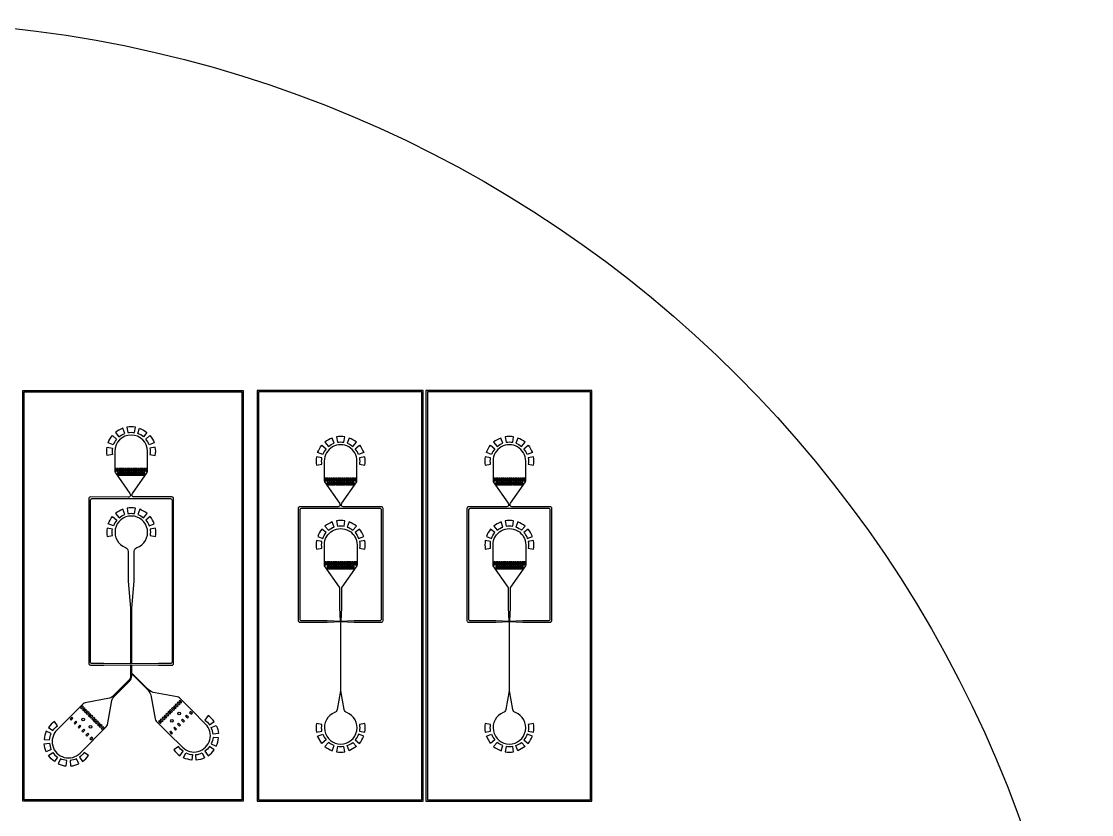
# Model space of a CAD drawing. Header units: millimetres. Extents: x -10 to 78.9, y -27.5 to 61.4.
# Drawn here: x 39.61 to 78.94, y 32.2 to 61.36 of the extents above; entities that cross this region are included whole.
import ezdxf

# ---------------------------------------------------------------- set-up
doc = ezdxf.new("R2010")
doc.units = ezdxf.units.MM
doc.header["$MEASUREMENT"] = 0

msp = doc.modelspace()

# ---------------------------------------------------------------- linework, layer by layer
for p, q in [((43.762, 43.878), (43.732, 43.878)), ((42.141, 37.694), (42.142, 37.694)), ((44.642, 37.754), (44.642, 37.753)), ((45.437, 36.267), (45.366, 36.338)), ((42.022, 35.879), (42.093, 35.949)), ((42.16, 35.741), (42.231, 35.812)), ((45.093, 35.923), (45.022, 35.994)), ((41.576, 35.525), (41.647, 35.596)), ((41.722, 35.379), (41.793, 35.45)), ((42.229, 35.672), (42.3, 35.743)), ((42.366, 35.535), (42.437, 35.606)), ((42.159, 34.942), (42.23, 35.013)), ((45.163, 35.194), (45.093, 35.264))]:
    msp.add_line(p, q)
for points in [[(47.757, 32.69), (39.657, 32.69), (39.657, 47.79), (47.757, 47.79)], [(47.707, 32.74), (39.707, 32.74), (39.707, 47.74), (47.707, 47.74)], [(54.375, 47.788), (48.275, 47.788), (48.275, 32.688), (54.375, 32.688)], [(54.325, 47.738), (48.325, 47.738), (48.325, 32.738), (54.325, 32.738)], [(60.575, 47.788), (54.475, 47.788), (54.475, 32.688), (60.575, 32.688)], [(60.525, 47.738), (54.525, 47.738), (54.525, 32.738), (60.525, 32.738)], [(43.057, 44.923), (43.057, 44.823), (43.107, 44.823), (43.107, 44.923)], [(43.177, 44.923), (43.127, 44.923), (43.127, 44.823), (43.177, 44.823)], [(43.247, 44.923), (43.197, 44.923), (43.197, 44.823), (43.247, 44.823)], [(43.317, 44.923), (43.267, 44.923), (43.267, 44.823), (43.317, 44.823)], [(43.337, 44.923), (43.337, 44.823), (43.387, 44.823), (43.387, 44.923)], [(43.457, 44.823), (43.457, 44.923), (43.407, 44.923), (43.407, 44.823)], [(43.527, 44.823), (43.527, 44.923), (43.477, 44.923), (43.477, 44.823)], [(43.597, 44.823), (43.597, 44.923), (43.547, 44.923), (43.547, 44.823)], [(43.667, 44.823), (43.667, 44.923), (43.617, 44.923), (43.617, 44.823)], [(43.687, 44.923), (43.687, 44.823), (43.737, 44.823), (43.737, 44.923)], [(43.807, 44.923), (43.757, 44.923), (43.757, 44.823), (43.807, 44.823)], [(43.827, 44.823), (43.877, 44.823), (43.877, 44.923), (43.827, 44.923)], [(43.947, 44.923), (43.897, 44.923), (43.897, 44.823), (43.947, 44.823)], [(44.017, 44.923), (43.967, 44.923), (43.967, 44.823), (44.017, 44.823)], [(44.087, 44.923), (44.037, 44.923), (44.037, 44.823), (44.087, 44.823)], [(44.107, 44.823), (44.157, 44.823), (44.157, 44.923), (44.107, 44.923)], [(44.177, 44.923), (44.177, 44.823), (44.227, 44.823), (44.227, 44.923)], [(43.192, 44.773), (43.142, 44.773), (43.142, 44.673), (43.192, 44.673)], [(43.205, 44.773), (43.205, 44.673), (43.255, 44.673), (43.255, 44.773)], [(43.268, 44.773), (43.268, 44.673), (43.318, 44.673), (43.318, 44.773)], [(43.332, 44.773), (43.332, 44.673), (43.382, 44.673), (43.382, 44.773)], [(43.445, 44.773), (43.395, 44.773), (43.395, 44.673), (43.445, 44.673)], [(43.508, 44.773), (43.458, 44.773), (43.458, 44.673), (43.508, 44.673)], [(43.572, 44.773), (43.522, 44.773), (43.522, 44.673), (43.572, 44.673)], [(43.635, 44.773), (43.585, 44.773), (43.585, 44.673), (43.635, 44.673)], [(43.648, 44.673), (43.698, 44.673), (43.698, 44.773), (43.648, 44.773)], [(43.712, 44.773), (43.712, 44.673), (43.762, 44.673), (43.762, 44.773)], [(43.775, 44.773), (43.775, 44.673), (43.825, 44.673), (43.825, 44.773)], [(43.838, 44.773), (43.838, 44.673), (43.888, 44.673), (43.888, 44.773)], [(43.902, 44.773), (43.902, 44.673), (43.952, 44.673), (43.952, 44.773)], [(43.965, 44.773), (43.965, 44.673), (44.015, 44.673), (44.015, 44.773)], [(44.078, 44.673), (44.078, 44.773), (44.028, 44.773), (44.028, 44.673)], [(44.092, 44.673), (44.142, 44.673), (44.142, 44.773), (44.092, 44.773)], [(50.804, 44.567), (50.754, 44.567), (50.754, 44.467), (50.804, 44.467)], [(50.874, 44.467), (50.874, 44.567), (50.824, 44.567), (50.824, 44.467)], [(50.944, 44.467), (50.944, 44.567), (50.894, 44.567), (50.894, 44.467)], [(51.014, 44.467), (51.014, 44.567), (50.964, 44.567), (50.964, 44.467)], [(51.084, 44.467), (51.084, 44.567), (51.034, 44.567), (51.034, 44.467)], [(51.154, 44.467), (51.154, 44.567), (51.104, 44.567), (51.104, 44.467)], [(51.224, 44.467), (51.224, 44.567), (51.174, 44.567), (51.174, 44.467)], [(51.294, 44.467), (51.294, 44.567), (51.244, 44.567), (51.244, 44.467)], [(51.364, 44.467), (51.364, 44.567), (51.314, 44.567), (51.314, 44.467)], [(51.434, 44.467), (51.434, 44.567), (51.384, 44.567), (51.384, 44.467)], [(51.504, 44.467), (51.504, 44.567), (51.454, 44.567), (51.454, 44.467)], [(51.574, 44.467), (51.574, 44.567), (51.524, 44.567), (51.524, 44.467)], [(51.644, 44.467), (51.644, 44.567), (51.594, 44.567), (51.594, 44.467)], [(51.714, 44.467), (51.714, 44.567), (51.664, 44.567), (51.664, 44.467)], [(51.784, 44.467), (51.784, 44.567), (51.734, 44.567), (51.734, 44.467)], [(51.854, 44.467), (51.854, 44.567), (51.804, 44.567), (51.804, 44.467)], [(51.924, 44.467), (51.924, 44.567), (51.874, 44.567), (51.874, 44.467)], [(57.004, 44.567), (56.954, 44.567), (56.954, 44.467), (57.004, 44.467)], [(57.074, 44.467), (57.074, 44.567), (57.024, 44.567), (57.024, 44.467)], [(57.144, 44.467), (57.144, 44.567), (57.094, 44.567), (57.094, 44.467)], [(57.214, 44.467), (57.214, 44.567), (57.164, 44.567), (57.164, 44.467)], [(57.284, 44.467), (57.284, 44.567), (57.234, 44.567), (57.234, 44.467)], [(57.354, 44.467), (57.354, 44.567), (57.304, 44.567), (57.304, 44.467)], [(57.424, 44.467), (57.424, 44.567), (57.374, 44.567), (57.374, 44.467)], [(57.494, 44.467), (57.494, 44.567), (57.444, 44.567), (57.444, 44.467)], [(57.564, 44.467), (57.564, 44.567), (57.514, 44.567), (57.514, 44.467)], [(57.634, 44.467), (57.634, 44.567), (57.584, 44.567), (57.584, 44.467)], [(57.704, 44.467), (57.704, 44.567), (57.654, 44.567), (57.654, 44.467)], [(57.774, 44.467), (57.774, 44.567), (57.724, 44.567), (57.724, 44.467)], [(57.844, 44.467), (57.844, 44.567), (57.794, 44.567), (57.794, 44.467)], [(57.914, 44.467), (57.914, 44.567), (57.864, 44.567), (57.864, 44.467)], [(57.984, 44.467), (57.984, 44.567), (57.934, 44.567), (57.934, 44.467)], [(58.054, 44.467), (58.054, 44.567), (58.004, 44.567), (58.004, 44.467)], [(58.124, 44.467), (58.124, 44.567), (58.074, 44.567), (58.074, 44.467)], [(50.889, 44.417), (50.839, 44.417), (50.839, 44.317), (50.889, 44.317)], [(50.953, 44.417), (50.903, 44.417), (50.903, 44.317), (50.953, 44.317)], [(51.016, 44.417), (50.966, 44.417), (50.966, 44.317), (51.016, 44.317)], [(51.079, 44.417), (51.029, 44.417), (51.029, 44.317), (51.079, 44.317)], [(51.143, 44.417), (51.093, 44.417), (51.093, 44.317), (51.143, 44.317)], [(51.206, 44.417), (51.156, 44.417), (51.156, 44.317), (51.206, 44.317)], [(51.269, 44.417), (51.219, 44.417), (51.219, 44.317), (51.269, 44.317)], [(51.333, 44.417), (51.283, 44.417), (51.283, 44.317), (51.333, 44.317)], [(51.396, 44.417), (51.346, 44.417), (51.346, 44.317), (51.396, 44.317)], [(51.459, 44.417), (51.409, 44.417), (51.409, 44.317), (51.459, 44.317)], [(51.523, 44.417), (51.473, 44.417), (51.473, 44.317), (51.523, 44.317)], [(51.586, 44.417), (51.536, 44.417), (51.536, 44.317), (51.586, 44.317)], [(51.649, 44.417), (51.599, 44.417), (51.599, 44.317), (51.649, 44.317)], [(51.713, 44.417), (51.663, 44.417), (51.663, 44.317), (51.713, 44.317)], [(51.776, 44.417), (51.726, 44.417), (51.726, 44.317), (51.776, 44.317)], [(51.839, 44.417), (51.789, 44.417), (51.789, 44.317), (51.839, 44.317)], [(57.089, 44.417), (57.039, 44.417), (57.039, 44.317), (57.089, 44.317)], [(57.153, 44.417), (57.103, 44.417), (57.103, 44.317), (57.153, 44.317)], [(57.216, 44.417), (57.166, 44.417), (57.166, 44.317), (57.216, 44.317)], [(57.279, 44.417), (57.229, 44.417), (57.229, 44.317), (57.279, 44.317)], [(57.343, 44.417), (57.293, 44.417), (57.293, 44.317), (57.343, 44.317)], [(57.406, 44.417), (57.356, 44.417), (57.356, 44.317), (57.406, 44.317)], [(57.469, 44.417), (57.419, 44.417), (57.419, 44.317), (57.469, 44.317)], [(57.533, 44.417), (57.483, 44.417), (57.483, 44.317), (57.533, 44.317)], [(57.596, 44.417), (57.546, 44.417), (57.546, 44.317), (57.596, 44.317)], [(57.659, 44.417), (57.609, 44.417), (57.609, 44.317), (57.659, 44.317)], [(57.723, 44.417), (57.673, 44.417), (57.673, 44.317), (57.723, 44.317)], [(57.786, 44.417), (57.736, 44.417), (57.736, 44.317), (57.786, 44.317)], [(57.849, 44.417), (57.799, 44.417), (57.799, 44.317), (57.849, 44.317)], [(57.913, 44.417), (57.863, 44.417), (57.863, 44.317), (57.913, 44.317)], [(57.976, 44.417), (57.926, 44.417), (57.926, 44.317), (57.976, 44.317)], [(58.039, 44.417), (57.989, 44.417), (57.989, 44.317), (58.039, 44.317)], [(50.756, 41.485), (50.756, 41.385), (50.806, 41.385), (50.806, 41.485)], [(50.876, 41.485), (50.826, 41.485), (50.826, 41.385), (50.876, 41.385)], [(50.841, 41.335), (50.841, 41.235), (50.891, 41.235), (50.891, 41.335)], [(50.946, 41.485), (50.896, 41.485), (50.896, 41.385), (50.946, 41.385)], [(50.904, 41.335), (50.904, 41.235), (50.954, 41.235), (50.954, 41.335)], [(50.966, 41.385), (51.016, 41.385), (51.016, 41.485), (50.966, 41.485)], [(50.967, 41.335), (50.967, 41.235), (51.017, 41.235), (51.017, 41.335)], [(51.031, 41.335), (51.031, 41.235), (51.081, 41.235), (51.081, 41.335)], [(51.086, 41.385), (51.086, 41.485), (51.036, 41.485), (51.036, 41.385)], [(51.144, 41.335), (51.094, 41.335), (51.094, 41.235), (51.144, 41.235)], [(51.156, 41.385), (51.156, 41.485), (51.106, 41.485), (51.106, 41.385)], [(51.157, 41.335), (51.157, 41.235), (51.207, 41.235), (51.207, 41.335)], [(51.226, 41.385), (51.226, 41.485), (51.176, 41.485), (51.176, 41.385)], [(51.221, 41.335), (51.221, 41.235), (51.271, 41.235), (51.271, 41.335)], [(51.246, 41.485), (51.246, 41.385), (51.296, 41.385), (51.296, 41.485)], [(51.334, 41.335), (51.284, 41.335), (51.284, 41.235), (51.334, 41.235)], [(51.366, 41.385), (51.366, 41.485), (51.316, 41.485), (51.316, 41.385)], [(51.397, 41.335), (51.347, 41.335), (51.347, 41.235), (51.397, 41.235)], [(51.436, 41.485), (51.386, 41.485), (51.386, 41.385), (51.436, 41.385)], [(51.411, 41.235), (51.461, 41.235), (51.461, 41.335), (51.411, 41.335)], [(51.506, 41.485), (51.456, 41.485), (51.456, 41.385), (51.506, 41.385)], [(51.474, 41.335), (51.474, 41.235), (51.524, 41.235), (51.524, 41.335)], [(51.576, 41.485), (51.526, 41.485), (51.526, 41.385), (51.576, 41.385)], [(51.537, 41.335), (51.537, 41.235), (51.587, 41.235), (51.587, 41.335)], [(51.646, 41.385), (51.646, 41.485), (51.596, 41.485), (51.596, 41.385)], [(51.601, 41.335), (51.601, 41.235), (51.651, 41.235), (51.651, 41.335)], [(51.664, 41.335), (51.664, 41.235), (51.714, 41.235), (51.714, 41.335)], [(51.666, 41.485), (51.666, 41.385), (51.716, 41.385), (51.716, 41.485)], [(51.727, 41.335), (51.727, 41.235), (51.777, 41.235), (51.777, 41.335)], [(51.786, 41.485), (51.736, 41.485), (51.736, 41.385), (51.786, 41.385)], [(51.791, 41.235), (51.841, 41.235), (51.841, 41.335), (51.791, 41.335)], [(51.856, 41.385), (51.856, 41.485), (51.806, 41.485), (51.806, 41.385)], [(51.926, 41.485), (51.876, 41.485), (51.876, 41.385), (51.926, 41.385)], [(56.956, 41.485), (56.956, 41.385), (57.006, 41.385), (57.006, 41.485)], [(57.076, 41.485), (57.026, 41.485), (57.026, 41.385), (57.076, 41.385)], [(57.041, 41.335), (57.041, 41.235), (57.091, 41.235), (57.091, 41.335)], [(57.146, 41.485), (57.096, 41.485), (57.096, 41.385), (57.146, 41.385)], [(57.104, 41.335), (57.104, 41.235), (57.154, 41.235), (57.154, 41.335)], [(57.166, 41.385), (57.216, 41.385), (57.216, 41.485), (57.166, 41.485)], [(57.167, 41.335), (57.167, 41.235), (57.217, 41.235), (57.217, 41.335)], [(57.231, 41.335), (57.231, 41.235), (57.281, 41.235), (57.281, 41.335)], [(57.286, 41.385), (57.286, 41.485), (57.236, 41.485), (57.236, 41.385)], [(57.344, 41.335), (57.294, 41.335), (57.294, 41.235), (57.344, 41.235)], [(57.356, 41.385), (57.356, 41.485), (57.306, 41.485), (57.306, 41.385)], [(57.357, 41.335), (57.357, 41.235), (57.407, 41.235), (57.407, 41.335)], [(57.426, 41.385), (57.426, 41.485), (57.376, 41.485), (57.376, 41.385)], [(57.421, 41.335), (57.421, 41.235), (57.471, 41.235), (57.471, 41.335)], [(57.446, 41.485), (57.446, 41.385), (57.496, 41.385), (57.496, 41.485)], [(57.534, 41.335), (57.484, 41.335), (57.484, 41.235), (57.534, 41.235)], [(57.566, 41.385), (57.566, 41.485), (57.516, 41.485), (57.516, 41.385)], [(57.597, 41.335), (57.547, 41.335), (57.547, 41.235), (57.597, 41.235)], [(57.636, 41.485), (57.586, 41.485), (57.586, 41.385), (57.636, 41.385)], [(57.611, 41.235), (57.661, 41.235), (57.661, 41.335), (57.611, 41.335)], [(57.706, 41.485), (57.656, 41.485), (57.656, 41.385), (57.706, 41.385)], [(57.674, 41.335), (57.674, 41.235), (57.724, 41.235), (57.724, 41.335)], [(57.776, 41.485), (57.726, 41.485), (57.726, 41.385), (57.776, 41.385)], [(57.737, 41.335), (57.737, 41.235), (57.787, 41.235), (57.787, 41.335)], [(57.846, 41.385), (57.846, 41.485), (57.796, 41.485), (57.796, 41.385)], [(57.801, 41.335), (57.801, 41.235), (57.851, 41.235), (57.851, 41.335)], [(57.864, 41.335), (57.864, 41.235), (57.914, 41.235), (57.914, 41.335)], [(57.866, 41.485), (57.866, 41.385), (57.916, 41.385), (57.916, 41.485)], [(57.927, 41.335), (57.927, 41.235), (57.977, 41.235), (57.977, 41.335)], [(57.986, 41.485), (57.936, 41.485), (57.936, 41.385), (57.986, 41.385)], [(57.991, 41.235), (58.041, 41.235), (58.041, 41.335), (57.991, 41.335)], [(58.056, 41.385), (58.056, 41.485), (58.006, 41.485), (58.006, 41.385)], [(58.126, 41.485), (58.076, 41.485), (58.076, 41.385), (58.126, 41.385)], [(41.852, 36.192), (41.781, 36.12), (41.816, 36.085), (41.887, 36.156)], [(45.264, 36.094), (45.299, 36.129), (45.228, 36.201), (45.193, 36.165)], [(45.333, 36.163), (45.368, 36.198), (45.297, 36.269), (45.262, 36.234)], [(45.401, 36.232), (45.437, 36.267), (45.366, 36.338), (45.33, 36.303)], [(45.399, 36.372), (45.47, 36.3), (45.506, 36.336), (45.435, 36.407)], [(41.885, 36.016), (41.956, 36.087), (41.921, 36.123), (41.85, 36.052)], [(41.954, 35.948), (42.025, 36.019), (41.989, 36.054), (41.918, 35.983)], [(41.987, 35.914), (42.022, 35.879), (42.094, 35.95), (42.058, 35.985)], [(42.127, 35.916), (42.056, 35.845), (42.091, 35.81), (42.162, 35.881)], [(42.16, 35.741), (42.231, 35.812), (42.196, 35.848), (42.125, 35.777)], [(44.92, 35.75), (44.955, 35.786), (44.884, 35.857), (44.849, 35.821)], [(45.058, 35.888), (45.093, 35.923), (45.022, 35.994), (44.987, 35.959)], [(45.055, 36.028), (45.126, 35.957), (45.162, 35.992), (45.091, 36.063)], [(45.159, 36.132), (45.124, 36.096), (45.195, 36.025), (45.23, 36.061)], [(45.64, 35.812), (45.711, 35.741), (45.746, 35.776), (45.675, 35.847)], [(45.821, 35.993), (45.785, 35.958), (45.856, 35.887), (45.892, 35.922)], [(41.431, 35.671), (41.502, 35.742), (41.466, 35.777), (41.395, 35.706)], [(41.576, 35.525), (41.647, 35.596), (41.612, 35.632), (41.541, 35.561)], [(41.722, 35.379), (41.793, 35.451), (41.758, 35.486), (41.687, 35.415)], [(42.3, 35.743), (42.265, 35.779), (42.193, 35.708), (42.229, 35.672)], [(42.298, 35.604), (42.369, 35.675), (42.333, 35.71), (42.262, 35.639)], [(42.437, 35.606), (42.402, 35.641), (42.331, 35.57), (42.366, 35.535)], [(42.506, 35.537), (42.471, 35.572), (42.4, 35.501), (42.435, 35.466)], [(42.504, 35.397), (42.575, 35.468), (42.54, 35.504), (42.469, 35.433)], [(42.537, 35.364), (42.573, 35.329), (42.644, 35.4), (42.608, 35.435)], [(44.714, 35.544), (44.749, 35.579), (44.678, 35.65), (44.643, 35.615)], [(44.818, 35.648), (44.747, 35.719), (44.711, 35.684), (44.782, 35.613)], [(44.851, 35.681), (44.887, 35.717), (44.816, 35.788), (44.78, 35.752)], [(45.309, 35.339), (45.238, 35.41), (45.203, 35.375), (45.274, 35.304)], [(45.455, 35.485), (45.384, 35.556), (45.348, 35.521), (45.419, 35.45)], [(45.494, 35.666), (45.565, 35.595), (45.6, 35.631), (45.529, 35.702)], [(41.868, 35.234), (41.939, 35.305), (41.903, 35.34), (41.832, 35.269)], [(42.013, 35.088), (42.084, 35.159), (42.049, 35.195), (41.978, 35.124)], [(42.124, 34.978), (42.159, 34.942), (42.23, 35.014), (42.195, 35.049)], [(45.057, 35.229), (45.128, 35.158), (45.163, 35.194), (45.092, 35.265)]]:
    msp.add_lwpolyline(points, close=True)
for points in [[(43.52, 46.243, -0.087489), (43.763, 46.243), (43.798, 46.44, 0.087489), (43.485, 46.44)], [(42.796, 45.861, -0.087489), (42.952, 46.132), (43.105, 46.003, 0.087489), (42.984, 45.793)], [(43.063, 46.243), (43.192, 46.089, -0.087489), (43.402, 46.211), (43.334, 46.399, 0.087489)], [(44.22, 46.243), (44.092, 46.089, 0.087489), (43.881, 46.211), (43.949, 46.399, -0.087489)], [(44.487, 45.861), (44.299, 45.793, 0.087489), (44.178, 46.003), (44.331, 46.132, -0.087489)], [(50.889, 45.733, -0.087489), (51.1, 45.854), (51.031, 46.042, 0.087489), (50.761, 45.886)], [(51.218, 45.886, -0.087489), (51.461, 45.886), (51.495, 46.083, 0.087489), (51.183, 46.083)], [(51.579, 45.854, -0.087489), (51.789, 45.733), (51.918, 45.886, 0.087489), (51.647, 46.042)], [(57.089, 45.733, -0.087489), (57.3, 45.854), (57.231, 46.042, 0.087489), (56.961, 45.886)], [(57.418, 45.886, -0.087489), (57.661, 45.886), (57.695, 46.083, 0.087489), (57.383, 46.083)], [(57.779, 45.854, -0.087489), (57.989, 45.733), (58.118, 45.886, 0.087489), (57.847, 46.042)], [(42.755, 45.709), (42.952, 45.675, 0.087489), (42.952, 45.432), (42.755, 45.397, -0.087489)], [(50.493, 45.504, -0.087489), (50.65, 45.775), (50.803, 45.646, 0.087489), (50.681, 45.436)], [(52.185, 45.504), (51.997, 45.436, 0.087489), (51.875, 45.646), (52.029, 45.775, -0.087489)], [(56.693, 45.504, -0.087489), (56.85, 45.775), (57.003, 45.646, 0.087489), (56.881, 45.436)], [(58.385, 45.504), (58.197, 45.436, 0.087489), (58.075, 45.646), (58.229, 45.775, -0.087489)], [(50.453, 45.04), (50.65, 45.075, -0.087489), (50.65, 45.318), (50.453, 45.353, 0.087489)], [(56.653, 45.04), (56.85, 45.075, -0.087489), (56.85, 45.318), (56.653, 45.353, 0.087489)], [(43.067, 43.265), (43.196, 43.112, -0.087489), (43.406, 43.234), (43.338, 43.422, 0.087489)], [(43.49, 43.462), (43.524, 43.265, -0.087489), (43.767, 43.265), (43.802, 43.462, 0.087489)], [(43.954, 43.422), (43.885, 43.234, -0.087489), (44.096, 43.112), (44.224, 43.265, 0.087489)], [(42.956, 43.154), (43.11, 43.026, 0.087489), (42.988, 42.815), (42.8, 42.884, -0.087489)], [(44.335, 43.154), (44.182, 43.026, -0.087489), (44.304, 42.815), (44.492, 42.884, 0.087489)], [(50.763, 42.803), (50.891, 42.65, -0.08749), (51.102, 42.771), (51.033, 42.959, 0.087484)], [(51.185, 43), (51.219, 42.803, -0.087529), (51.463, 42.803), (51.497, 43, 0.087495)], [(51.649, 42.959), (51.581, 42.771, -0.087383), (51.791, 42.65), (51.919, 42.803, 0.08736)], [(56.963, 42.803), (57.091, 42.65, -0.08749), (57.302, 42.771), (57.233, 42.959, 0.087484)], [(57.385, 43), (57.419, 42.803, -0.087529), (57.663, 42.803), (57.697, 43, 0.087495)], [(57.849, 42.959), (57.781, 42.771, -0.087383), (57.991, 42.65), (58.119, 42.803, 0.08736)], [(42.759, 42.42), (42.956, 42.454, -0.087489), (42.956, 42.697), (42.759, 42.732, 0.087489)], [(50.495, 42.422), (50.683, 42.353, -0.087619), (50.805, 42.564), (50.652, 42.693, 0.087623)], [(52.03, 42.692), (51.877, 42.564, -0.087498), (51.999, 42.353), (52.187, 42.421, 0.087464)], [(56.695, 42.422), (56.883, 42.353, -0.087619), (57.005, 42.564), (56.852, 42.693, 0.087623)], [(58.23, 42.692), (58.077, 42.564, -0.087498), (58.199, 42.353), (58.387, 42.421, 0.087464)], [(50.455, 41.957), (50.652, 41.992, -0.087432), (50.652, 42.235), (50.455, 42.27, 0.087469)], [(56.655, 41.957), (56.852, 41.992, -0.087432), (56.852, 42.235), (56.655, 42.27, 0.087469)], [(46.467, 35.836), (46.352, 35.672, -0.087432), (46.524, 35.501), (46.688, 35.615, 0.087469)], [(46.847, 35.177), (46.648, 35.16, 0.087619), (46.585, 35.395), (46.767, 35.479, -0.087623)], [(52.226, 35.548), (52.029, 35.513, -0.087489), (52.029, 35.27), (52.226, 35.235, 0.087489)], [(58.426, 35.548), (58.229, 35.513, -0.087489), (58.229, 35.27), (58.426, 35.235, 0.087489)], [(40.44, 34.962), (40.638, 34.944, -0.087498), (40.701, 35.179), (40.52, 35.264, 0.087464)], [(46.847, 35.02), (46.648, 35.038, -0.08749), (46.585, 34.803), (46.766, 34.719, 0.087484)], [(50.682, 35.152, 0.087489), (50.803, 34.942), (50.65, 34.813), (50.494, 35.084)], [(52.185, 35.084), (51.997, 35.152, -0.087489), (51.876, 34.942), (52.029, 34.813, 0.087489)], [(56.882, 35.152, 0.087489), (57.003, 34.942), (56.85, 34.813), (56.694, 35.084)], [(58.385, 35.084), (58.197, 35.152, -0.087489), (58.076, 34.942), (58.229, 34.813, 0.087489)], [(40.52, 34.504, -0.08736), (40.44, 34.805), (40.638, 34.822, 0.087383), (40.701, 34.588)], [(46.688, 34.583), (46.524, 34.697, -0.087529), (46.352, 34.526), (46.467, 34.362, 0.087495)], [(50.889, 34.855), (50.761, 34.702, 0.087489), (51.032, 34.546), (51.1, 34.734, -0.087489)], [(51.218, 34.702), (51.183, 34.505, 0.087489), (51.496, 34.505), (51.461, 34.702, -0.087489)], [(51.579, 34.734, 0.087489), (51.789, 34.855), (51.918, 34.702), (51.647, 34.546)], [(57.089, 34.855), (56.961, 34.702, 0.087489), (57.232, 34.546), (57.3, 34.734, -0.087489)], [(57.418, 34.702), (57.383, 34.505, 0.087489), (57.696, 34.505), (57.661, 34.702, -0.087489)], [(57.779, 34.734, 0.087489), (57.989, 34.855), (58.118, 34.702), (57.847, 34.546)], [(40.82, 34.146, -0.087495), (40.599, 34.367), (40.762, 34.482, 0.087529), (40.934, 34.31)], [(41.275, 34.186, -0.08749), (41.04, 34.249), (40.956, 34.068, 0.087484), (41.257, 33.987)], [(41.632, 34.249, -0.087619), (41.396, 34.186), (41.414, 33.987, 0.087623), (41.716, 34.068)], [(41.909, 34.482, -0.087432), (41.737, 34.31), (41.852, 34.146, 0.087469), (42.073, 34.367)], [(45.872, 34.203, -0.087464), (45.57, 34.284), (45.655, 34.465, 0.087498), (45.89, 34.402)], [(46.331, 34.283, -0.08736), (46.029, 34.203), (46.012, 34.402, 0.087383), (46.246, 34.464)]]:
    msp.add_lwpolyline(points, format="xyb", close=True)
for points in [[(43.042, 45.553), (43.042, 44.833, 0.049332), (43.044, 44.813), (43.045, 44.805, 0.102777), (43.061, 44.767), (43.594, 44, -0.152884), (43.612, 43.943), (43.612, 43.933, -0.414214), (43.552, 43.873), (43.525, 43.873), (42.142, 43.874, 0.414235), (42.082, 43.814), (42.082, 37.754, 0.414213), (42.142, 37.694), (42.641, 37.694), (43.621, 37.704), (43.621, 37.307, -0.198912), (43.548, 37.13), (42.969, 36.551, -0.150159), (42.839, 36.482), (41.953, 36.313, 0.150159), (41.876, 36.271), (40.912, 35.308, 1.000433), (41.761, 34.459), (42.724, 35.422, 0.152166), (42.765, 35.502), (42.929, 36.392, -0.152166), (42.998, 36.523), (43.588, 37.114, 0.198912), (43.661, 37.291), (43.661, 37.373), (44.24, 36.795, -0.153689), (44.378, 36.528), (44.522, 35.718, 0.153689), (44.564, 35.638), (45.017, 35.184), (45.526, 34.675, 1.000433), (46.375, 35.524), (45.866, 36.033), (45.412, 36.487, 0.153156), (45.332, 36.528), (44.523, 36.673, -0.153156), (44.258, 36.812), (43.682, 37.388, -0.198912), (43.661, 37.437), (43.661, 37.704), (44.642, 37.693), (45.142, 37.693), (45.142, 37.693, 0.414214), (45.202, 37.753), (45.202, 43.818, 0.414214), (45.142, 43.878), (43.732, 43.878, -0.414214), (43.672, 43.938), (43.672, 43.949, -0.153153), (43.69, 44.006), (44.223, 44.773, 0.09674), (44.238, 44.808), (44.239, 44.812, 0.055589), (44.242, 44.834), (44.242, 45.553, 1), (43.042, 45.553)], [(44.528, 45.709), (44.331, 45.675, -0.087489), (44.331, 45.432), (44.528, 45.397, 0.087489), (44.528, 45.709)], [(50.739, 45.196), (50.739, 44.466, 0.098904), (50.747, 44.428), (51.291, 43.643, -0.152884), (51.309, 43.586), (51.309, 43.577, -0.414214), (51.249, 43.517), (51.223, 43.517), (49.839, 43.517, 0.414235), (49.779, 43.457), (49.779, 39.334, 0.414221), (49.839, 39.274), (49.84, 39.274), (50.84, 39.274), (51.332, 39.297), (51.332, 39.282), (51.329, 39.282), (51.329, 36.752), (51.208, 36.062, -0.259152), (51.116, 35.948, 5.17384), (51.563, 35.949, -0.259215), (51.471, 36.062), (51.349, 36.752), (51.349, 39.282), (51.347, 39.282), (51.347, 39.297), (51.84, 39.274), (52.839, 39.274, 0.414236), (52.899, 39.334), (52.899, 43.457, 0.414214), (52.839, 43.517), (51.429, 43.517, -0.414214), (51.369, 43.577), (51.369, 43.588, -0.153153), (51.387, 43.645), (51.931, 44.428, 0.099258), (51.939, 44.466), (51.939, 45.196, 1.000516), (50.739, 45.196)], [(56.939, 45.196), (56.939, 44.466, 0.098904), (56.947, 44.428), (57.491, 43.643, -0.152884), (57.509, 43.586), (57.509, 43.577, -0.414214), (57.449, 43.517), (57.423, 43.517), (56.039, 43.517, 0.414235), (55.979, 43.457), (55.979, 39.334, 0.414221), (56.039, 39.274), (56.04, 39.274), (57.04, 39.274), (57.532, 39.297), (57.532, 39.282), (57.529, 39.282), (57.529, 36.752), (57.408, 36.062, -0.259152), (57.316, 35.948, 5.17384), (57.763, 35.949, -0.259215), (57.671, 36.062), (57.549, 36.752), (57.549, 39.282), (57.547, 39.282), (57.547, 39.297), (58.04, 39.274), (59.039, 39.274, 0.414236), (59.099, 39.334), (59.099, 43.457, 0.414214), (59.039, 43.517), (57.629, 43.517, -0.414214), (57.569, 43.577), (57.569, 43.588, -0.153153), (57.587, 43.645), (58.131, 44.428, 0.099258), (58.139, 44.466), (58.139, 45.196, 1.000516), (56.939, 45.196)], [(52.226, 45.353), (52.029, 45.318, -0.087489), (52.029, 45.075), (52.226, 45.04, 0.087489), (52.226, 45.353)], [(58.426, 45.353), (58.229, 45.318, -0.087489), (58.229, 45.075), (58.426, 45.04, 0.087489), (58.426, 45.353)], [(44.642, 37.754), (43.661, 37.744), (43.661, 37.763), (43.666, 37.763), (43.666, 39.783), (43.754, 40.78), (43.754, 41.872, -0.314833), (43.852, 42.012, 5.541209), (43.433, 42.015, -0.311359), (43.529, 41.875), (43.529, 40.78), (43.616, 39.783), (43.616, 37.763), (43.621, 37.763), (43.621, 37.743), (42.641, 37.753), (42.201, 37.753, -0.414214), (42.141, 37.813), (42.141, 43.753, -0.414159), (42.201, 43.813), (45.082, 43.813, -0.414214), (45.142, 43.753), (45.142, 37.813, -0.414214), (45.082, 37.753), (44.642, 37.753)], [(50.741, 42.113, -1.000433), (51.941, 42.113), (51.941, 41.383, -0.099739), (51.933, 41.345), (51.387, 40.562, 0.153502), (51.369, 40.505), (51.369, 39.814), (51.347, 39.312), (51.839, 39.334), (52.779, 39.334, 0.414214), (52.839, 39.394), (52.839, 43.397, 0.414214), (52.779, 43.457), (49.899, 43.457, 0.414159), (49.839, 43.397), (49.838, 39.396, 0.414268), (49.9, 39.334), (50.841, 39.334), (51.332, 39.312), (51.309, 39.814), (51.309, 40.504, 0.152501), (51.291, 40.561), (50.748, 41.345, -0.098377), (50.741, 41.383), (50.741, 42.113)], [(56.941, 42.113, -1.000433), (58.141, 42.113), (58.141, 41.383, -0.099739), (58.133, 41.345), (57.587, 40.562, 0.153502), (57.569, 40.505), (57.569, 39.814), (57.547, 39.312), (58.039, 39.334), (58.979, 39.334, 0.414214), (59.039, 39.394), (59.039, 43.397, 0.414214), (58.979, 43.457), (56.099, 43.457, 0.414159), (56.039, 43.397), (56.038, 39.396, 0.414268), (56.1, 39.334), (57.041, 39.334), (57.532, 39.312), (57.509, 39.814), (57.509, 40.504, 0.152501), (57.491, 40.561), (56.948, 41.345, -0.098377), (56.941, 41.383), (56.941, 42.113)], [(44.532, 42.732), (44.335, 42.697, -0.087489), (44.335, 42.454), (44.532, 42.42, 0.087489), (44.532, 42.732)], [(52.227, 42.27), (52.031, 42.235, -0.0875), (52.03, 41.992), (52.227, 41.957, 0.087474), (52.227, 42.27)], [(58.427, 42.27), (58.231, 42.235, -0.0875), (58.23, 41.992), (58.427, 41.957, 0.087474), (58.427, 42.27)], [(40.599, 35.4), (40.762, 35.285, -0.0875), (40.934, 35.457), (40.82, 35.621, 0.087474), (40.599, 35.4)], [(50.453, 35.235), (50.65, 35.27, -0.087489), (50.65, 35.513), (50.453, 35.548, 0.087489), (50.453, 35.235)], [(56.653, 35.235), (56.85, 35.27, -0.087489), (56.85, 35.513), (56.653, 35.548, 0.087489), (56.653, 35.235)], [(45.435, 34.362), (45.549, 34.526, -0.0875), (45.377, 34.698), (45.214, 34.583, 0.087475), (45.435, 34.362)]]:
    msp.add_lwpolyline(points, format="xyb")
msp.add_lwpolyline([(45.024, 35.854), (44.953, 35.925), (44.918, 35.89), (44.989, 35.819), (45.024, 35.854), (44.953, 35.925)])
for centre, radius in [((34.486, 16.908), 44.45), ((45.409, 35.912), 0.05), ((41.88, 35.694), 0.05), ((42.149, 35.425), 0.05), ((45.14, 35.643), 0.05)]:
    msp.add_circle(centre, radius)

doc.saveas('drawing.dxf')
